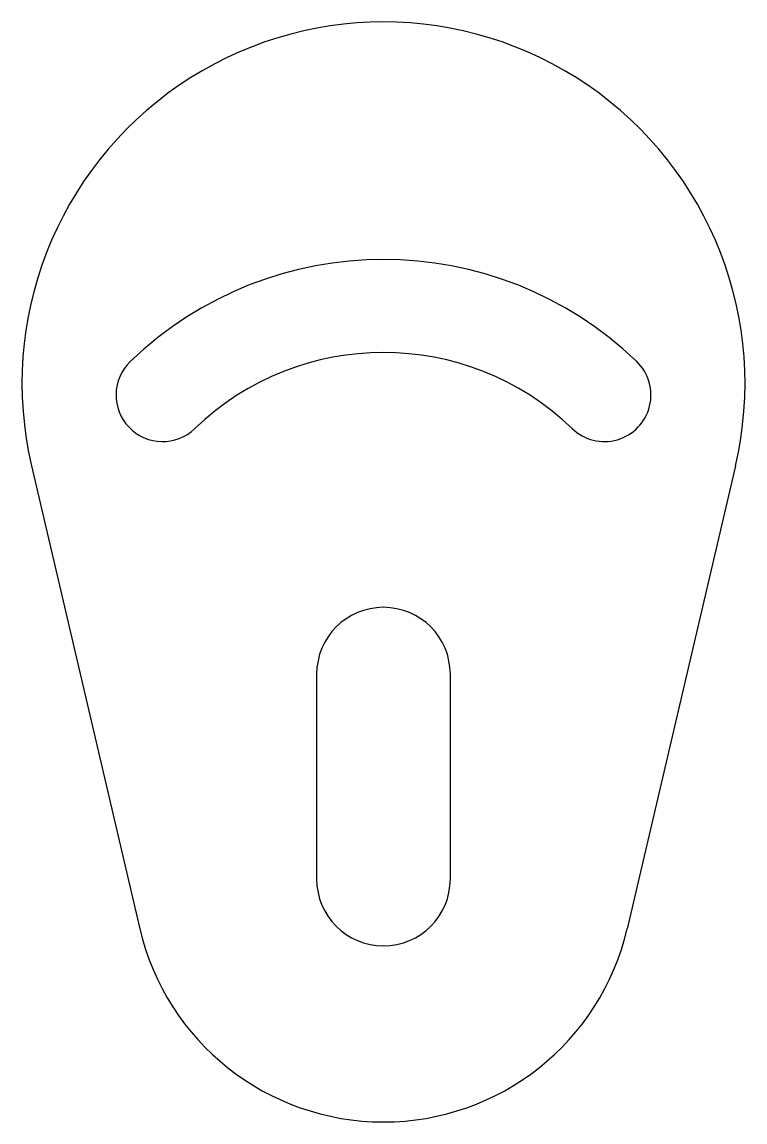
# Model space of a CAD drawing. Extents: x 1573 to 1833, y 1475 to 1871.
import ezdxf

# ---------------------------------------------------------------- set-up
doc = ezdxf.new("R2010")
doc.units = 12
doc.layers.get('0').update_dxf_attribs({"lineweight": 30})

msp = doc.modelspace()

# ---------------------------------------------------------------- linework, layer by layer
for p, q in [((1576.54, 1711.14), (1615.49, 1544.61)), ((1829.71, 1711.14), (1790.76, 1544.61)), ((1679.08, 1636.18), (1679.08, 1562.5)), ((1727.16, 1562.5), (1727.16, 1636.18))]:
    msp.add_line(p, q)
for centre, radius, start, end in [((1703.12, 1740.75), 130, 346.836, 193.164), ((1703.12, 1654.02), 131.31, 46.0998, 133.9002), ((1703.12, 1654.02), 97.84, 46.0998, 133.9002), ((1623.67, 1736.58), 16.74, 133.9002, 313.9002), ((1782.57, 1736.58), 16.74, 226.0998, 46.0998), ((1703.12, 1636.18), 24.04, 0, 180), ((1703.12, 1562.5), 24.04, 180, 0), ((1703.12, 1565.11), 90, 193.164, 346.836)]:
    msp.add_arc(centre, radius, start, end)

doc.saveas('drawing.dxf')
